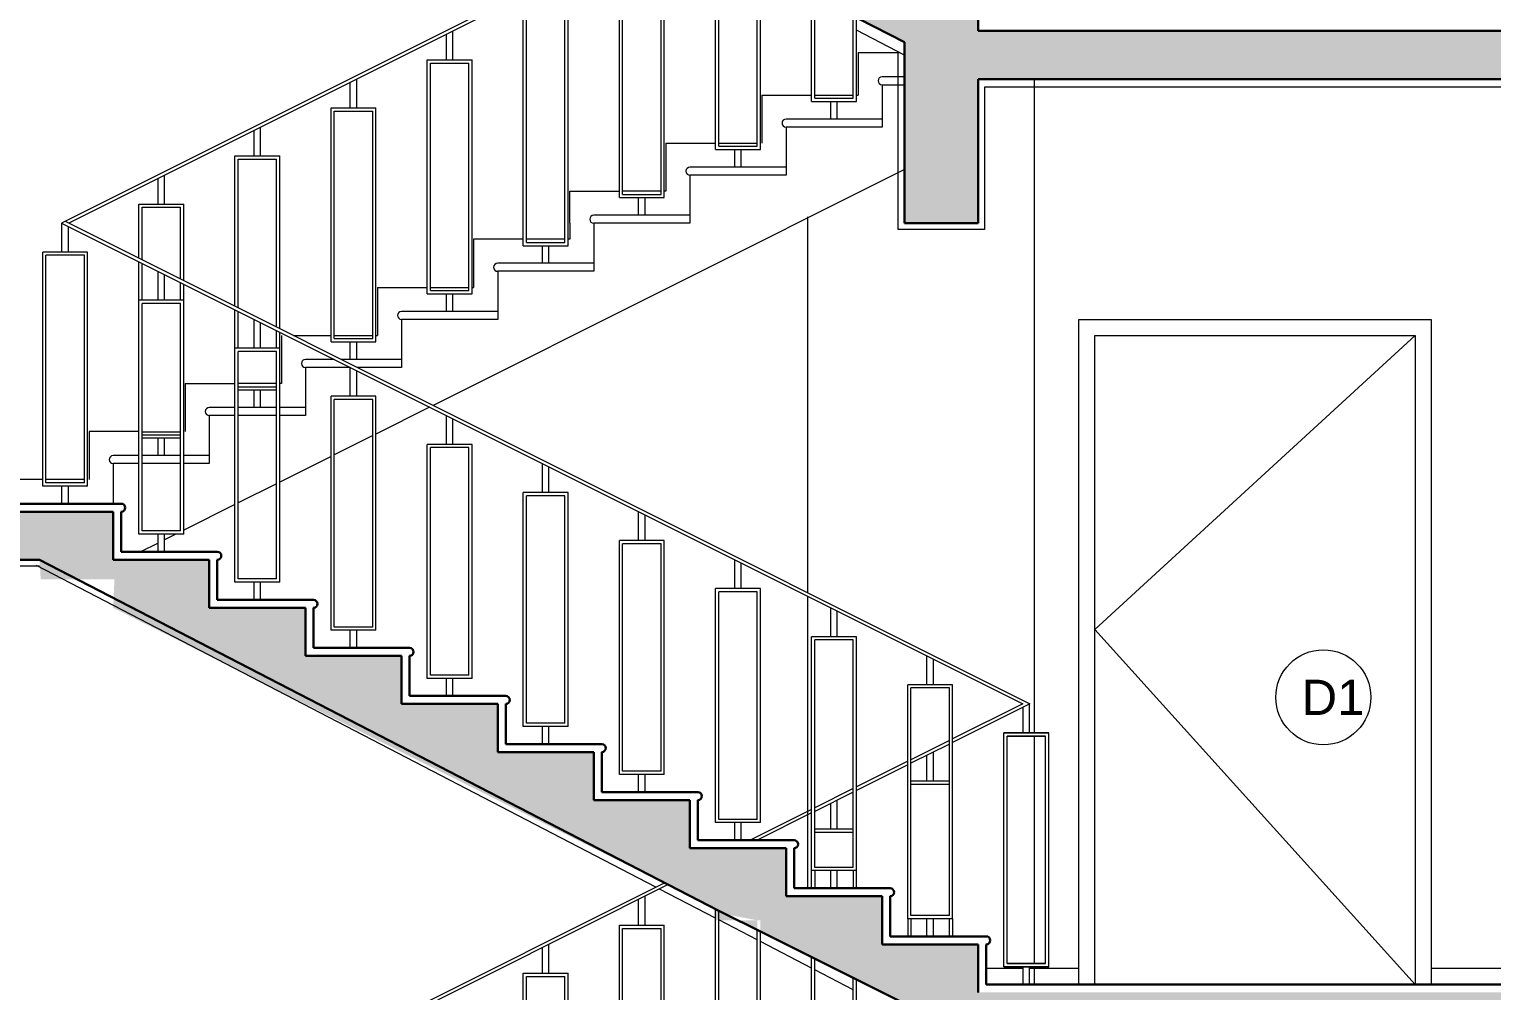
# Model space of a CAD drawing. Header units: millimetres. Extents: x -1932176 to 78768, y -1967 to 1266654.
# Drawn here: x -1855335.34 to -1855326.21, y 1151213.32 to 1151219.32 of the extents above; entities that cross this region are included whole.
import ezdxf

# ---------------------------------------------------------------- set-up
doc = ezdxf.new("R2010")
doc.units = ezdxf.units.MM
doc.layers.add('elevation', color=40, linetype='Continuous', lineweight=9, transparency=0.1)
doc.layers.add('elevation back', color=90, linetype='Continuous', lineweight=5, transparency=0.3)
for name, color, linetype, lineweight in [('PLASTER', 252, 'Continuous', 15), ('section lines', 10, 'Continuous', 30), ('text', 252, 'Continuous', 5)]:
    doc.layers.add(name, color=color, linetype=linetype, lineweight=lineweight)
doc.styles.get("Standard").update_dxf_attribs({"font": 'arial.ttf'})

msp = doc.modelspace()

# ---------------------------------------------------------------- hatches: boundary and pattern name
at = {"transparency": 33554582}
h = msp.add_hatch(dxfattribs=at)
h.set_pattern_fill('AR-CONC', color=256, scale=0.1)
h.set_pattern_definition([(50, (-1855395.7606, 1151185.0231), (0.71726, -0.062752), [0.075, -0.825]), (355, (-1855395.7606, 1151185.0231), (-0.1387513, 0.752192), [0.06, -0.66]), (100.45144, (-1855395.70085, 1151185.0179), (0.578509, 0.68944), [0.06374, -0.701142]), (46.1842, (-1855395.7606, 1151185.2231), (1.067241, -0.165519), [0.1125, -1.2375]), (96.6356, (-1855395.6717, 1151185.2093), (0.934662, 0.974119), [0.09561, -1.051714]), (351.1842, (-1855395.7606, 1151185.2231), (0.934662, 0.974119), [0.09, -0.99]), (21, (-1855395.6606, 1151185.1731), (0.596907, -0.402619), [0.075, -0.825]), (326, (-1855395.6606, 1151185.1731), (0.2433153, 0.72515), [0.06, -0.66]), (71.45144, (-1855395.6109, 1151185.1396), (0.8402224, 0.322531), [0.06374, -0.701142]), (37.5, (-1855395.76062, 1151185.02312), (0.01215986, 0.33289385), [0, -0.652, 0, -0.67, 0, -0.6625]), (7.5, (-1855395.76062, 1151185.02312), (0.2630695, 0.3944117), [0, -0.382, 0, -0.637, 0, -0.2525]), (327.5, (-1855395.98362, 1151185.02312), (0.5338224, -0.0225549), [0, -0.25, 0, -0.78, 0, -1.035]), (317.5, (-1855396.0836, 1151185.0231), (0.5831862, 0.100105), [0, -0.325, 0, -0.518, 0, -0.735])])
h.paths.add_polyline_path([(-1855329.41345, 1151231.30688), (-1855329.87345, 1151231.30688), (-1855329.87345, 1151230.10688), (-1855329.41345, 1151230.10688), (-1855329.41345, 1151231.00688), (-1855326.81345, 1151231.00688), (-1855326.81345, 1151230.10688), (-1855326.35345, 1151230.10688), (-1855326.35345, 1151231.00688)])
h.paths.add_polyline_path([(-1855334.81345, 1151228.30688), (-1855337.65708, 1151228.30688), (-1855337.65708, 1151227.13365), (-1855337.05648, 1151227.13366), (-1855337.05648, 1151228.0069), (-1855335.27345, 1151228.00688), (-1855335.27345, 1151228.01111), (-1855334.81345, 1151228.01111)])
h.paths.add_polyline_path([(-1855334.81345, 1151222.30688), (-1855337.65708, 1151222.30688), (-1855337.65708, 1151221.13365), (-1855337.05648, 1151221.13466), (-1855337.05648, 1151222.00789), (-1855335.27345, 1151222.00688), (-1855335.27345, 1151222.01728), (-1855334.81345, 1151221.77092)])
h.paths.add_polyline_path([(-1855333.61345, 1151221.70688), (-1855334.21345, 1151221.70688), (-1855334.21345, 1151222.00688), (-1855334.81345, 1151222.00688), (-1855334.81345, 1151221.70688), (-1855329.87345, 1151219.23688), (-1855329.87345, 1151218.10688), (-1855329.41345, 1151218.10688), (-1855329.41345, 1151219.00688), (-1855321.5808, 1151219.00688), (-1855321.5808, 1151219.30688), (-1855329.41345, 1151219.30688), (-1855329.41345, 1151219.60688), (-1855330.01345, 1151219.60688), (-1855330.01345, 1151219.90688), (-1855330.61345, 1151219.90688), (-1855330.61345, 1151220.20688), (-1855331.21345, 1151220.20688), (-1855331.21345, 1151220.50688), (-1855331.81345, 1151220.50688), (-1855331.81345, 1151220.80688), (-1855332.41345, 1151220.80688), (-1855332.41345, 1151221.10688), (-1855333.01345, 1151221.10688), (-1855333.01345, 1151221.40688), (-1855333.61345, 1151221.40688)])
h.paths.add_polyline_path([(-1855321.5808, 1151213.30688), (-1855329.41345, 1151213.30688), (-1855329.41345, 1151213.60688), (-1855330.01345, 1151213.60688), (-1855330.01345, 1151213.90688), (-1855330.61345, 1151213.90688), (-1855330.61345, 1151214.20688), (-1855331.21345, 1151214.20688), (-1855331.21345, 1151214.50688), (-1855331.81345, 1151214.50688), (-1855331.81345, 1151214.80688), (-1855332.41345, 1151214.80688), (-1855332.41345, 1151215.10688), (-1855333.01345, 1151215.10688), (-1855333.01345, 1151215.40688), (-1855333.61345, 1151215.40688), (-1855333.61345, 1151215.70688), (-1855334.21345, 1151215.70688), (-1855334.21345, 1151216.00688), (-1855334.81345, 1151216.00688), (-1855334.81345, 1151216.30688), (-1855337.65708, 1151216.30688), (-1855337.65708, 1151215.37094), (-1855337.05647, 1151215.37094), (-1855337.05647, 1151216.00688), (-1855335.27345, 1151216.00688), (-1855335.26599, 1151215.88423), (-1855334.80599, 1151215.88423), (-1855334.81345, 1151215.70688), (-1855331.05345, 1151213.82688), (-1855331.05345, 1151213.75688), (-1855330.77345, 1151213.75688), (-1855330.77345, 1151213.68688), (-1855329.87345, 1151213.23688), (-1855329.87345, 1151212.10688), (-1855329.41345, 1151212.10688), (-1855329.41345, 1151213.00688), (-1855321.5808, 1151213.00688)])
h.paths.add_polyline_path([(-1855330.79345, 1151213.75688), (-1855330.98804, 1151213.79417), (-1855331.03345, 1151213.81688), (-1855330.79345, 1151213.69688)], flags=17)
h.paths.add_polyline_path([(-1855329.41345, 1151207.30688), (-1855329.41345, 1151207.30688), (-1855329.41345, 1151207.60688), (-1855330.01345, 1151207.60688), (-1855330.01345, 1151207.90688), (-1855330.61345, 1151207.90688), (-1855330.61345, 1151208.20688), (-1855331.21345, 1151208.20688), (-1855331.21345, 1151208.50688), (-1855331.81345, 1151208.50688), (-1855331.81345, 1151208.80688), (-1855332.41345, 1151208.80688), (-1855332.41345, 1151209.10688), (-1855333.01345, 1151209.10688), (-1855333.01345, 1151209.40688), (-1855333.61345, 1151209.40688), (-1855333.61345, 1151209.70688), (-1855334.21345, 1151209.70688), (-1855334.21345, 1151210.00688), (-1855334.81345, 1151210.00688), (-1855334.81345, 1151210.30688), (-1855337.65708, 1151210.30688), (-1855337.65708, 1151209.37094), (-1855337.19708, 1151209.37094), (-1855337.19708, 1151210.00688), (-1855335.27345, 1151210.00688), (-1855335.11236, 1151209.92319), (-1855334.88048, 1151209.80272), (-1855334.79373, 1151209.70944), (-1855329.85373, 1151207.23944), (-1855329.87345, 1151206.40688), (-1855329.41345, 1151206.40688), (-1855329.41345, 1151207.00688), (-1855329.41345, 1151207.00688)])
h.paths.add_polyline_path([(-1855326.35345, 1151237.30688), (-1855337.65708, 1151237.30688), (-1855337.65708, 1151237.00688), (-1855337.65708, 1151236.10688), (-1855337.05648, 1151236.10688), (-1855337.05648, 1151237.00688), (-1855333.75526, 1151237.00688), (-1855333.66856, 1151237.00688), (-1855333.60526, 1151237.00688), (-1855333.37526, 1151237.00688), (-1855333.30257, 1151237.00688), (-1855333.22526, 1151237.00688), (-1855330.76268, 1151237.00688), (-1855329.75708, 1151237.00688), (-1855329.75708, 1151236.40688), (-1855329.15708, 1151236.40688), (-1855329.15708, 1151237.00688), (-1855326.81345, 1151237.00688), (-1855326.86043, 1151235.50688), (-1855326.40043, 1151235.50688), (-1855326.35345, 1151237.00688)])
h.paths.add_polyline_path([(-1855321.5808, 1151225.00688), (-1855321.5808, 1151225.30688), (-1855329.41345, 1151225.30688), (-1855329.41345, 1151225.60688), (-1855330.01345, 1151225.60688), (-1855330.01345, 1151225.90688), (-1855330.61345, 1151225.90688), (-1855330.61345, 1151226.20688), (-1855331.21345, 1151226.20688), (-1855331.21345, 1151226.50688), (-1855331.81345, 1151226.50688), (-1855331.81345, 1151226.80688), (-1855332.41345, 1151226.80688), (-1855332.41345, 1151227.10688), (-1855333.01345, 1151227.10688), (-1855333.01345, 1151227.40688), (-1855333.61345, 1151227.40688), (-1855333.61345, 1151227.70688), (-1855334.21345, 1151227.70688), (-1855334.21345, 1151228.00688), (-1855334.81345, 1151227.77092), (-1855329.87345, 1151225.23688), (-1855329.87345, 1151224.10688), (-1855329.41345, 1151224.10688), (-1855329.41345, 1151225.00688)])

# ---------------------------------------------------------------- linework, layer by layer
at = {"layer": 'elevation', "transparency": 33554600}
for p, q in [((-1855331.35659, 1151219.99767), (-1855335.13581, 1151218.10806)), ((-1855331.33451, 1151219.98635), (-1855335.09109, 1151218.10806)), ((-1855331.05345, 1151218.56688), (-1855331.05345, 1151219.84218)), ((-1855331.03345, 1151218.58688), (-1855331.03345, 1151219.83192)), ((-1855331.65345, 1151218.26688), (-1855331.65345, 1151219.72688)), ((-1855331.63345, 1151218.28688), (-1855331.63345, 1151219.70688)), ((-1855331.39345, 1151218.28688), (-1855331.39345, 1151219.70688)), ((-1855331.37345, 1151218.26688), (-1855331.37345, 1151219.72688)), ((-1855330.79345, 1151218.58688), (-1855330.79345, 1151219.70881)), ((-1855330.77345, 1151218.56688), (-1855330.77345, 1151219.69855)), ((-1855330.45345, 1151218.86688), (-1855330.45345, 1151219.5344)), ((-1855330.43345, 1151218.88688), (-1855330.43345, 1151219.52414)), ((-1855332.25345, 1151217.96688), (-1855332.25345, 1151219.42688)), ((-1855331.97345, 1151217.96688), (-1855331.97345, 1151219.42688)), ((-1855332.23345, 1151217.98688), (-1855332.23345, 1151219.40688)), ((-1855331.99345, 1151217.98688), (-1855331.99345, 1151219.40688)), ((-1855330.19345, 1151218.88688), (-1855330.19345, 1151219.40103)), ((-1855330.17345, 1151218.86688), (-1855330.17345, 1151219.39077)), ((-1855332.73345, 1151219.12688), (-1855332.73345, 1151219.28688)), ((-1855332.69345, 1151219.12688), (-1855332.69345, 1151219.30688)), ((-1855332.85345, 1151217.66688), (-1855332.85345, 1151219.12688)), ((-1855332.85345, 1151219.12688), (-1855332.57345, 1151219.12688)), ((-1855332.83345, 1151217.68688), (-1855332.83345, 1151219.10688)), ((-1855332.83345, 1151219.10688), (-1855332.59345, 1151219.10688)), ((-1855332.59345, 1151217.68688), (-1855332.59345, 1151219.10688)), ((-1855332.57345, 1151217.66688), (-1855332.57345, 1151219.12688)), ((-1855333.33345, 1151218.82688), (-1855333.33345, 1151218.98688)), ((-1855333.29345, 1151218.82688), (-1855333.29345, 1151219.00688)), ((-1855330.43345, 1151218.88688), (-1855330.19345, 1151218.88688)), ((-1855333.45345, 1151217.36688), (-1855333.45345, 1151218.82688)), ((-1855333.45345, 1151218.82688), (-1855333.17345, 1151218.82688)), ((-1855333.43345, 1151217.38688), (-1855333.43345, 1151218.80688)), ((-1855333.43345, 1151218.80688), (-1855333.19345, 1151218.80688)), ((-1855333.19345, 1151217.38688), (-1855333.19345, 1151218.80688)), ((-1855333.17345, 1151217.36688), (-1855333.17345, 1151218.82688)), ((-1855330.45345, 1151218.86688), (-1855330.17345, 1151218.86688)), ((-1855330.33345, 1151218.75688), (-1855330.33345, 1151218.86688)), ((-1855330.29345, 1151218.75688), (-1855330.29345, 1151218.86688)), ((-1855333.89345, 1151218.52688), (-1855333.89345, 1151218.70688)), ((-1855333.93345, 1151218.52688), (-1855333.93345, 1151218.68688)), ((-1855334.05345, 1151217.58924), (-1855334.05345, 1151218.52688)), ((-1855334.05345, 1151218.52688), (-1855333.77345, 1151218.52688)), ((-1855334.03345, 1151217.57924), (-1855334.03345, 1151218.50688)), ((-1855334.03345, 1151218.50688), (-1855333.79345, 1151218.50688)), ((-1855333.79345, 1151217.45924), (-1855333.79345, 1151218.50688)), ((-1855333.77345, 1151217.44924), (-1855333.77345, 1151218.52688)), ((-1855331.05345, 1151218.56688), (-1855330.77345, 1151218.56688)), ((-1855331.03345, 1151218.58688), (-1855330.79345, 1151218.58688)), ((-1855330.93345, 1151218.45688), (-1855330.93345, 1151218.56688)), ((-1855330.89345, 1151218.45688), (-1855330.89345, 1151218.56688)), ((-1855334.53345, 1151218.22688), (-1855334.53345, 1151218.38688)), ((-1855334.49345, 1151218.22688), (-1855334.49345, 1151218.40688)), ((-1855331.65345, 1151218.26688), (-1855331.37345, 1151218.26688)), ((-1855331.63345, 1151218.28688), (-1855331.39345, 1151218.28688)), ((-1855331.53345, 1151218.15688), (-1855331.53345, 1151218.26688)), ((-1855331.49345, 1151218.15688), (-1855331.49345, 1151218.26688)), ((-1855334.65345, 1151217.88924), (-1855334.65345, 1151218.22688)), ((-1855334.65345, 1151218.22688), (-1855334.37345, 1151218.22688)), ((-1855334.63345, 1151217.87924), (-1855334.63345, 1151218.20688)), ((-1855334.63345, 1151218.20688), (-1855334.39345, 1151218.20688)), ((-1855334.39345, 1151217.75924), (-1855334.39345, 1151218.20688)), ((-1855334.37345, 1151217.74924), (-1855334.37345, 1151218.22688)), ((-1855332.25345, 1151217.96688), (-1855331.97345, 1151217.96688)), ((-1855332.23345, 1151217.98688), (-1855331.99345, 1151217.98688)), ((-1855332.13345, 1151217.85688), (-1855332.13345, 1151217.96688)), ((-1855332.09345, 1151217.85688), (-1855332.09345, 1151217.96688)), ((-1855334.65345, 1151217.62688), (-1855334.65345, 1151217.86688)), ((-1855334.63345, 1151217.62688), (-1855334.63345, 1151217.85688)), ((-1855334.39345, 1151217.62688), (-1855334.39345, 1151217.73688)), ((-1855334.37345, 1151217.62688), (-1855334.37345, 1151217.72688)), ((-1855332.83345, 1151217.68688), (-1855332.59345, 1151217.68688)), ((-1855332.85345, 1151217.66688), (-1855332.57345, 1151217.66688)), ((-1855332.73345, 1151217.55688), (-1855332.73345, 1151217.66688)), ((-1855332.69345, 1151217.55688), (-1855332.69345, 1151217.66688)), ((-1855334.05345, 1151217.31688), (-1855334.05345, 1151217.56688)), ((-1855334.03345, 1151217.32688), (-1855334.03345, 1151217.55688)), ((-1855333.79345, 1151217.32688), (-1855333.79345, 1151217.43688)), ((-1855333.77345, 1151217.32688), (-1855333.77345, 1151217.42688)), ((-1855333.45345, 1151217.36688), (-1855333.17345, 1151217.36688)), ((-1855333.43345, 1151217.38688), (-1855333.19345, 1151217.38688)), ((-1855333.33345, 1151217.25688), (-1855333.33345, 1151217.36688)), ((-1855333.29345, 1151217.25688), (-1855333.29345, 1151217.36688)), ((-1855333.29345, 1151217.20688), (-1855333.29345, 1151217.20924)), ((-1855334.03345, 1151217.08688), (-1855333.79345, 1151217.08688)), ((-1855334.03345, 1151217.06688), (-1855333.79345, 1151217.06688)), ((-1855333.93345, 1151216.95688), (-1855333.93345, 1151217.06688)), ((-1855333.89345, 1151216.95688), (-1855333.89345, 1151217.06688)), ((-1855334.63345, 1151216.78688), (-1855334.39345, 1151216.78688)), ((-1855334.63345, 1151216.76688), (-1855334.39345, 1151216.76688)), ((-1855334.53345, 1151216.65688), (-1855334.53345, 1151216.76688)), ((-1855334.49345, 1151216.65688), (-1855334.49345, 1151216.76688)), ((-1855329.09109, 1151215.10806), (-1855329.57345, 1151214.86688)), ((-1855329.13581, 1151215.10806), (-1855329.57345, 1151214.88924)), ((-1855329.13345, 1151214.92688), (-1855329.13345, 1151215.08688)), ((-1855329.13345, 1151214.92688), (-1855329.13345, 1151215.08688)), ((-1855329.09345, 1151214.92688), (-1855329.09345, 1151215.10688)), ((-1855329.09345, 1151214.92688), (-1855329.09345, 1151215.08688)), ((-1855329.59345, 1151214.87924), (-1855329.83345, 1151214.75924)), ((-1855329.59345, 1151214.85688), (-1855329.83345, 1151214.73688)), ((-1855329.25345, 1151213.46688), (-1855329.25345, 1151214.92688)), ((-1855328.97345, 1151214.92688), (-1855329.25345, 1151214.92688)), ((-1855329.25345, 1151213.46688), (-1855329.25345, 1151214.92688)), ((-1855329.25345, 1151214.92688), (-1855328.97345, 1151214.92688)), ((-1855329.23345, 1151213.48688), (-1855329.23345, 1151214.90688)), ((-1855328.99345, 1151214.90688), (-1855329.23345, 1151214.90688)), ((-1855329.23345, 1151213.48688), (-1855329.23345, 1151214.90688)), ((-1855329.23345, 1151214.90688), (-1855328.99345, 1151214.90688)), ((-1855328.99345, 1151213.48688), (-1855328.99345, 1151214.90688)), ((-1855328.99345, 1151213.48688), (-1855328.99345, 1151214.90688)), ((-1855328.97345, 1151213.46688), (-1855328.97345, 1151214.92688)), ((-1855328.97345, 1151213.46688), (-1855328.97345, 1151214.92688)), ((-1855329.73345, 1151214.62688), (-1855329.73345, 1151214.78688)), ((-1855329.69345, 1151214.62688), (-1855329.69345, 1151214.80688)), ((-1855329.85345, 1151214.74924), (-1855330.17345, 1151214.58924)), ((-1855329.85345, 1151214.72688), (-1855330.17345, 1151214.56688)), ((-1855329.83345, 1151214.62688), (-1855329.59345, 1151214.62688)), ((-1855329.83345, 1151214.60688), (-1855329.59345, 1151214.60688)), ((-1855330.19345, 1151214.57924), (-1855330.43345, 1151214.45924)), ((-1855330.19345, 1151214.55688), (-1855330.43345, 1151214.43688)), ((-1855330.29345, 1151214.32688), (-1855330.29345, 1151214.50688)), ((-1855330.45345, 1151214.44924), (-1855330.83817, 1151214.25688)), ((-1855330.45345, 1151214.42688), (-1855330.79345, 1151214.25688)), ((-1855330.33345, 1151214.32688), (-1855330.33345, 1151214.48688)), ((-1855330.45345, 1151213.95688), (-1855330.45345, 1151214.32688)), ((-1855330.43345, 1151214.32688), (-1855330.19345, 1151214.32688)), ((-1855330.43345, 1151214.30688), (-1855330.19345, 1151214.30688)), ((-1855330.17345, 1151213.95688), (-1855330.17345, 1151214.32688)), ((-1855330.43345, 1151214.06688), (-1855330.43345, 1151213.95688)), ((-1855330.19345, 1151214.06688), (-1855330.19345, 1151213.95688)), ((-1855331.37025, 1151213.99084), (-1855335.13581, 1151212.10806)), ((-1855331.34826, 1151213.97948), (-1855335.09109, 1151212.10806)), ((-1855331.53345, 1151213.72688), (-1855331.53345, 1151213.88688)), ((-1855331.49345, 1151213.72688), (-1855331.49345, 1151213.90688)), ((-1855331.05345, 1151212.56688), (-1855331.05345, 1151213.82688)), ((-1855331.03345, 1151212.58688), (-1855331.03345, 1151213.81688)), ((-1855329.85345, 1151213.76688), (-1855329.85345, 1151213.65688)), ((-1855329.83345, 1151213.76688), (-1855329.83345, 1151213.65688)), ((-1855329.59345, 1151213.65688), (-1855329.59345, 1151213.76688)), ((-1855329.57345, 1151213.76688), (-1855329.57345, 1151213.65688)), ((-1855331.65345, 1151212.26688), (-1855331.65345, 1151213.72688)), ((-1855331.65345, 1151213.72688), (-1855331.37345, 1151213.72688)), ((-1855331.63345, 1151212.28688), (-1855331.63345, 1151213.70688)), ((-1855331.63345, 1151213.70688), (-1855331.39345, 1151213.70688)), ((-1855331.39345, 1151212.28688), (-1855331.39345, 1151213.70688)), ((-1855331.37345, 1151212.26688), (-1855331.37345, 1151213.72688)), ((-1855330.79345, 1151212.58688), (-1855330.79345, 1151213.69688)), ((-1855330.77345, 1151212.56688), (-1855330.77345, 1151213.68688)), ((-1855332.13345, 1151213.42688), (-1855332.13345, 1151213.58688)), ((-1855332.09345, 1151213.42688), (-1855332.09345, 1151213.60688)), ((-1855330.45345, 1151212.86688), (-1855330.45345, 1151213.52688)), ((-1855330.43345, 1151212.88688), (-1855330.43345, 1151213.51688)), ((-1855328.99345, 1151213.48688), (-1855329.23345, 1151213.48688)), ((-1855329.23345, 1151213.48688), (-1855328.99345, 1151213.48688)), ((-1855332.25345, 1151211.96688), (-1855332.25345, 1151213.42688)), ((-1855332.25345, 1151213.42688), (-1855331.97345, 1151213.42688)), ((-1855332.23345, 1151211.98688), (-1855332.23345, 1151213.40688)), ((-1855332.23345, 1151213.40688), (-1855331.99345, 1151213.40688)), ((-1855331.99345, 1151211.98688), (-1855331.99345, 1151213.40688)), ((-1855331.97345, 1151211.96688), (-1855331.97345, 1151213.42688)), ((-1855330.19345, 1151212.88688), (-1855330.19345, 1151213.39688)), ((-1855328.97345, 1151213.46688), (-1855329.25345, 1151213.46688)), ((-1855329.25345, 1151213.46688), (-1855328.97345, 1151213.46688)), ((-1855329.13345, 1151213.35688), (-1855329.13345, 1151213.46688)), ((-1855329.13345, 1151213.35688), (-1855329.13345, 1151213.46688)), ((-1855329.09345, 1151213.35688), (-1855329.09345, 1151213.46688)), ((-1855329.09345, 1151213.35688), (-1855329.09345, 1151213.46688)), ((-1855330.17345, 1151212.86688), (-1855330.17345, 1151213.38688))]:
    msp.add_line(p, q, dxfattribs=at)
at = {"layer": 'elevation'}
for p, q in [((-1855329.87345, 1151219.02147), (-1855330.01345, 1151219.02147)), ((-1855330.01345, 1151218.97147), (-1855330.01345, 1151218.70688)), ((-1855330.01345, 1151218.97147), (-1855329.87345, 1151218.97147)), ((-1855330.01345, 1151218.75688), (-1855330.61345, 1151218.75688)), ((-1855330.01345, 1151218.70688), (-1855330.61345, 1151218.70688)), ((-1855330.61345, 1151218.70688), (-1855330.61345, 1151218.40688)), ((-1855329.87345, 1151218.44147), (-1855332.81568, 1151216.97036)), ((-1855330.61345, 1151218.45688), (-1855331.21345, 1151218.45688)), ((-1855330.61345, 1151218.40688), (-1855331.21345, 1151218.40688)), ((-1855331.21345, 1151218.40688), (-1855331.21345, 1151218.10688)), ((-1855331.21345, 1151218.15688), (-1855331.81345, 1151218.15688)), ((-1855335.13581, 1151218.10806), (-1855329.13581, 1151215.10806)), ((-1855335.13345, 1151217.92688), (-1855335.13345, 1151218.10688)), ((-1855335.11345, 1151218.11924), (-1855329.09109, 1151215.10806)), ((-1855335.09345, 1151217.92688), (-1855335.09345, 1151218.08688)), ((-1855331.21345, 1151218.10688), (-1855331.81345, 1151218.10688)), ((-1855331.81345, 1151218.10688), (-1855331.81345, 1151217.80688)), ((-1855335.25345, 1151216.46688), (-1855335.25345, 1151217.92688)), ((-1855334.97345, 1151217.92688), (-1855335.25345, 1151217.92688)), ((-1855335.23345, 1151216.48688), (-1855335.23345, 1151217.90688)), ((-1855334.99345, 1151217.90688), (-1855335.23345, 1151217.90688)), ((-1855334.99345, 1151216.48688), (-1855334.99345, 1151217.90688)), ((-1855334.97345, 1151216.46688), (-1855334.97345, 1151217.92688)), ((-1855334.53345, 1151217.62688), (-1855334.53345, 1151217.80688)), ((-1855334.49345, 1151217.62688), (-1855334.49345, 1151217.78688)), ((-1855331.81345, 1151217.85688), (-1855332.41345, 1151217.85688)), ((-1855331.81345, 1151217.80688), (-1855332.41345, 1151217.80688)), ((-1855332.41345, 1151217.80688), (-1855332.41345, 1151217.50688)), ((-1855334.65345, 1151216.16688), (-1855334.65345, 1151217.62688)), ((-1855334.37345, 1151217.62688), (-1855334.65345, 1151217.62688)), ((-1855334.63345, 1151216.18688), (-1855334.63345, 1151217.60688)), ((-1855334.39345, 1151217.60688), (-1855334.63345, 1151217.60688)), ((-1855334.39345, 1151216.18688), (-1855334.39345, 1151217.60688)), ((-1855334.37345, 1151216.16688), (-1855334.37345, 1151217.62688)), ((-1855333.93345, 1151217.32688), (-1855333.93345, 1151217.50688)), ((-1855332.41345, 1151217.55688), (-1855333.01345, 1151217.55688)), ((-1855332.41345, 1151217.50688), (-1855333.01345, 1151217.50688)), ((-1855333.01345, 1151217.50688), (-1855333.01345, 1151217.20688)), ((-1855328.78654, 1151213.35688), (-1855328.78654, 1151217.50688)), ((-1855328.78654, 1151217.50688), (-1855326.58654, 1151217.50688)), ((-1855326.58654, 1151217.50688), (-1855326.58654, 1151213.35688)), ((-1855333.89345, 1151217.32688), (-1855333.89345, 1151217.48688)), ((-1855334.05345, 1151215.86688), (-1855334.05345, 1151217.32688)), ((-1855333.77345, 1151217.32688), (-1855334.05345, 1151217.32688)), ((-1855333.77345, 1151215.86688), (-1855333.77345, 1151217.32688)), ((-1855328.68654, 1151213.35688), (-1855328.68654, 1151217.40688)), ((-1855328.68654, 1151217.40688), (-1855326.68654, 1151217.40688)), ((-1855326.68654, 1151217.40688), (-1855326.68654, 1151213.35688)), ((-1855334.03345, 1151215.88688), (-1855334.03345, 1151217.30688)), ((-1855333.79345, 1151217.30688), (-1855334.03345, 1151217.30688)), ((-1855333.79345, 1151215.88688), (-1855333.79345, 1151217.30688)), ((-1855333.43345, 1151217.25688), (-1855333.61345, 1151217.25688)), ((-1855333.01345, 1151217.25688), (-1855333.38873, 1151217.25688)), ((-1855333.33345, 1151217.20688), (-1855333.61345, 1151217.20688)), ((-1855333.61345, 1151217.20688), (-1855333.61345, 1151216.90688)), ((-1855333.33345, 1151217.02688), (-1855333.33345, 1151217.20688)), ((-1855333.29345, 1151217.02688), (-1855333.29345, 1151217.18688)), ((-1855333.01345, 1151217.20688), (-1855333.28873, 1151217.20688)), ((-1855334.05345, 1151216.95688), (-1855334.21345, 1151216.95688)), ((-1855333.79345, 1151216.95688), (-1855334.03345, 1151216.95688)), ((-1855333.61345, 1151216.95688), (-1855333.77345, 1151216.95688)), ((-1855333.45345, 1151215.56688), (-1855333.45345, 1151217.02688)), ((-1855333.17345, 1151217.02688), (-1855333.45345, 1151217.02688)), ((-1855333.43345, 1151215.58688), (-1855333.43345, 1151217.00688)), ((-1855333.19345, 1151217.00688), (-1855333.43345, 1151217.00688)), ((-1855333.19345, 1151215.58688), (-1855333.19345, 1151217.00688)), ((-1855333.17345, 1151215.56688), (-1855333.17345, 1151217.02688)), ((-1855332.83804, 1151216.95918), (-1855333.17345, 1151216.79147)), ((-1855334.05345, 1151216.90688), (-1855334.21345, 1151216.90688)), ((-1855334.21345, 1151216.90688), (-1855334.21345, 1151216.60688)), ((-1855333.79345, 1151216.90688), (-1855334.03345, 1151216.90688)), ((-1855333.61345, 1151216.90688), (-1855333.77345, 1151216.90688)), ((-1855332.73345, 1151216.72688), (-1855332.73345, 1151216.90688)), ((-1855332.69345, 1151216.72688), (-1855332.69345, 1151216.88688)), ((-1855333.19345, 1151216.78147), (-1855333.43345, 1151216.66147)), ((-1855332.85345, 1151215.26688), (-1855332.85345, 1151216.72688)), ((-1855332.57345, 1151216.72688), (-1855332.85345, 1151216.72688)), ((-1855332.83345, 1151215.28688), (-1855332.83345, 1151216.70688)), ((-1855332.59345, 1151216.70688), (-1855332.83345, 1151216.70688)), ((-1855332.59345, 1151215.28688), (-1855332.59345, 1151216.70688)), ((-1855332.57345, 1151215.26688), (-1855332.57345, 1151216.72688)), ((-1855334.65345, 1151216.65688), (-1855334.81345, 1151216.65688)), ((-1855334.65345, 1151216.60688), (-1855334.81345, 1151216.60688)), ((-1855334.81345, 1151216.60688), (-1855334.81345, 1151216.35688)), ((-1855334.49345, 1151216.65688), (-1855334.63345, 1151216.65688)), ((-1855334.39345, 1151216.60688), (-1855334.63345, 1151216.60688)), ((-1855334.39345, 1151216.65688), (-1855334.49345, 1151216.65688)), ((-1855334.21345, 1151216.65688), (-1855334.37345, 1151216.65688)), ((-1855334.21345, 1151216.60688), (-1855334.37345, 1151216.60688)), ((-1855333.45345, 1151216.65147), (-1855333.77345, 1151216.49147)), ((-1855332.13345, 1151216.42688), (-1855332.13345, 1151216.60688)), ((-1855332.09345, 1151216.42688), (-1855332.09345, 1151216.58688)), ((-1855334.97345, 1151216.46688), (-1855335.25345, 1151216.46688)), ((-1855334.99345, 1151216.48688), (-1855335.23345, 1151216.48688)), ((-1855335.13345, 1151216.35688), (-1855335.13345, 1151216.46688)), ((-1855335.09345, 1151216.35688), (-1855335.09345, 1151216.46688)), ((-1855333.79345, 1151216.48147), (-1855334.03345, 1151216.36147)), ((-1855332.25345, 1151214.96688), (-1855332.25345, 1151216.42688)), ((-1855331.97345, 1151216.42688), (-1855332.25345, 1151216.42688)), ((-1855332.23345, 1151214.98688), (-1855332.23345, 1151216.40688)), ((-1855331.99345, 1151216.40688), (-1855332.23345, 1151216.40688)), ((-1855331.99345, 1151214.98688), (-1855331.99345, 1151216.40688)), ((-1855331.97345, 1151214.96688), (-1855331.97345, 1151216.42688)), ((-1855334.05345, 1151216.35147), (-1855334.37345, 1151216.19147)), ((-1855331.53345, 1151216.12688), (-1855331.53345, 1151216.30688)), ((-1855331.49345, 1151216.12688), (-1855331.49345, 1151216.28688)), ((-1855334.37345, 1151216.16688), (-1855334.65345, 1151216.16688)), ((-1855334.39345, 1151216.18688), (-1855334.63345, 1151216.18688)), ((-1855334.53345, 1151216.05688), (-1855334.53345, 1151216.16688)), ((-1855334.42263, 1151216.16688), (-1855334.49345, 1151216.13147)), ((-1855334.49345, 1151216.05688), (-1855334.49345, 1151216.16688)), ((-1855334.53345, 1151216.11147), (-1855334.64263, 1151216.05688)), ((-1855331.65345, 1151214.66688), (-1855331.65345, 1151216.12688)), ((-1855331.37345, 1151216.12688), (-1855331.65345, 1151216.12688)), ((-1855331.63345, 1151214.68688), (-1855331.63345, 1151216.10688)), ((-1855331.39345, 1151216.10688), (-1855331.63345, 1151216.10688)), ((-1855331.39345, 1151214.68688), (-1855331.39345, 1151216.10688)), ((-1855331.37345, 1151214.66688), (-1855331.37345, 1151216.12688)), ((-1855330.93345, 1151215.82688), (-1855330.93345, 1151216.00688)), ((-1855330.89345, 1151215.82688), (-1855330.89345, 1151215.98688)), ((-1855333.77345, 1151215.86688), (-1855334.05345, 1151215.86688)), ((-1855333.79345, 1151215.88688), (-1855334.03345, 1151215.88688)), ((-1855333.93345, 1151215.75688), (-1855333.93345, 1151215.86688)), ((-1855333.89345, 1151215.75688), (-1855333.89345, 1151215.86688)), ((-1855331.05345, 1151214.36688), (-1855331.05345, 1151215.82688)), ((-1855330.77345, 1151215.82688), (-1855331.05345, 1151215.82688)), ((-1855331.03345, 1151214.38688), (-1855331.03345, 1151215.80688)), ((-1855330.79345, 1151215.80688), (-1855331.03345, 1151215.80688)), ((-1855330.79345, 1151214.38688), (-1855330.79345, 1151215.80688)), ((-1855330.77345, 1151214.36688), (-1855330.77345, 1151215.82688)), ((-1855330.33345, 1151215.52688), (-1855330.33345, 1151215.70688)), ((-1855330.29345, 1151215.52688), (-1855330.29345, 1151215.68688)), ((-1855333.19345, 1151215.58688), (-1855333.43345, 1151215.58688)), ((-1855333.17345, 1151215.56688), (-1855333.45345, 1151215.56688)), ((-1855333.33345, 1151215.45688), (-1855333.33345, 1151215.56688)), ((-1855333.29345, 1151215.45688), (-1855333.29345, 1151215.56688)), ((-1855330.45345, 1151214.06688), (-1855330.45345, 1151215.52688)), ((-1855330.17345, 1151215.52688), (-1855330.45345, 1151215.52688)), ((-1855330.43345, 1151214.32688), (-1855330.43345, 1151215.50688)), ((-1855330.19345, 1151215.50688), (-1855330.43345, 1151215.50688)), ((-1855330.19345, 1151214.55688), (-1855330.19345, 1151215.50688)), ((-1855330.17345, 1151214.56688), (-1855330.17345, 1151215.52688)), ((-1855329.73345, 1151215.22688), (-1855329.73345, 1151215.40688)), ((-1855329.69345, 1151215.22688), (-1855329.69345, 1151215.38688)), ((-1855332.57345, 1151215.26688), (-1855332.85345, 1151215.26688)), ((-1855332.59345, 1151215.28688), (-1855332.83345, 1151215.28688)), ((-1855332.73345, 1151215.15688), (-1855332.73345, 1151215.26688)), ((-1855332.69345, 1151215.15688), (-1855332.69345, 1151215.26688)), ((-1855329.85345, 1151214.72688), (-1855329.85345, 1151215.22688)), ((-1855329.57345, 1151215.22688), (-1855329.85345, 1151215.22688)), ((-1855329.57345, 1151214.86688), (-1855329.57345, 1151215.22688)), ((-1855329.83345, 1151214.62688), (-1855329.83345, 1151215.20688)), ((-1855329.59345, 1151215.20688), (-1855329.83345, 1151215.20688)), ((-1855329.59345, 1151214.62688), (-1855329.59345, 1151215.20688)), ((-1855331.97345, 1151214.96688), (-1855332.25345, 1151214.96688)), ((-1855331.99345, 1151214.98688), (-1855332.23345, 1151214.98688)), ((-1855332.13345, 1151214.85688), (-1855332.13345, 1151214.96688)), ((-1855332.09345, 1151214.85688), (-1855332.09345, 1151214.96688)), ((-1855329.57345, 1151213.76688), (-1855329.57345, 1151214.86688)), ((-1855331.39345, 1151214.68688), (-1855331.63345, 1151214.68688)), ((-1855329.85345, 1151213.76688), (-1855329.85345, 1151214.72688)), ((-1855331.37345, 1151214.66688), (-1855331.65345, 1151214.66688)), ((-1855331.53345, 1151214.55688), (-1855331.53345, 1151214.66688)), ((-1855331.49345, 1151214.55688), (-1855331.49345, 1151214.66688)), ((-1855329.83345, 1151213.78688), (-1855329.83345, 1151214.62688)), ((-1855329.59345, 1151213.78688), (-1855329.59345, 1151214.62688)), ((-1855330.19345, 1151214.32688), (-1855330.19345, 1151214.55688)), ((-1855330.17345, 1151214.06688), (-1855330.17345, 1151214.56688)), ((-1855330.77345, 1151214.36688), (-1855331.05345, 1151214.36688)), ((-1855330.79345, 1151214.38688), (-1855331.03345, 1151214.38688)), ((-1855330.93345, 1151214.25688), (-1855330.93345, 1151214.36688)), ((-1855330.89345, 1151214.25688), (-1855330.89345, 1151214.36688)), ((-1855330.43345, 1151214.08688), (-1855330.43345, 1151214.32688)), ((-1855330.19345, 1151214.08688), (-1855330.19345, 1151214.32688)), ((-1855330.17345, 1151214.06688), (-1855330.45345, 1151214.06688)), ((-1855330.19345, 1151214.08688), (-1855330.43345, 1151214.08688)), ((-1855330.33345, 1151213.95688), (-1855330.33345, 1151214.06688)), ((-1855330.29345, 1151213.95688), (-1855330.29345, 1151214.06688)), ((-1855329.57345, 1151213.76688), (-1855329.85345, 1151213.76688)), ((-1855329.59345, 1151213.78688), (-1855329.83345, 1151213.78688)), ((-1855329.73345, 1151213.65688), (-1855329.73345, 1151213.76688)), ((-1855329.69345, 1151213.65688), (-1855329.69345, 1151213.76688))]:
    msp.add_line(p, q, dxfattribs=at)
for centre in [(-1855330.01345, 1151218.99647), (-1855330.61345, 1151218.73188), (-1855331.21345, 1151218.43188), (-1855331.81345, 1151218.13188), (-1855332.41345, 1151217.83188), (-1855333.01345, 1151217.53188), (-1855333.61345, 1151217.23188), (-1855334.21345, 1151216.93188), (-1855334.81345, 1151216.63188)]:
    msp.add_arc(centre, 0.025, 90, 270, dxfattribs=at)
at = {"layer": 'elevation back'}
for p, q in [((-1855329.06345, 1151219.00688), (-1855329.06345, 1151214.92688)), ((-1855330.47959, 1151218.14647), (-1855330.47959, 1151215.80231)), ((-1855330.47959, 1151215.77995), (-1855330.47959, 1151215.44424)), ((-1855330.47959, 1151215.44424), (-1855330.47959, 1151213.95688)), ((-1855329.06345, 1151214.90688), (-1855329.06345, 1151213.48688)), ((-1855329.06345, 1151213.46688), (-1855329.06345, 1151213.35688))]:
    msp.add_line(p, q, dxfattribs=at)
at = {"layer": 'elevation back', "transparency": 33554585}
for p, q in [((-1855326.68654, 1151217.40688), (-1855328.68654, 1151215.57105)), ((-1855328.68654, 1151215.57105), (-1855326.68654, 1151213.35688))]:
    msp.add_line(p, q, dxfattribs=at)
at = {"layer": 'PLASTER'}
for p, q in [((-1855329.87345, 1151219.15639), (-1855330.17345, 1151219.31225)), ((-1855330.16345, 1151219.17147), (-1855330.16345, 1151218.90688)), ((-1855330.16345, 1151219.17147), (-1855329.90247, 1151219.17147)), ((-1855329.91345, 1151218.06688), (-1855329.91345, 1151219.17717)), ((-1855330.76345, 1151218.90688), (-1855330.76345, 1151218.60688)), ((-1855330.76345, 1151218.90688), (-1855330.45345, 1151218.90688)), ((-1855330.43345, 1151218.90688), (-1855330.19345, 1151218.90688)), ((-1855330.17345, 1151218.90688), (-1855330.16345, 1151218.90688)), ((-1855321.5808, 1151218.95688), (-1855329.37345, 1151218.95688)), ((-1855329.37345, 1151218.95688), (-1855329.37345, 1151218.06688)), ((-1855331.36345, 1151218.60688), (-1855331.36345, 1151218.30688)), ((-1855331.36345, 1151218.60688), (-1855331.05345, 1151218.60688)), ((-1855331.03345, 1151218.60688), (-1855330.79345, 1151218.60688)), ((-1855331.96345, 1151218.10688), (-1855331.96345, 1151218.30688)), ((-1855331.96345, 1151218.30688), (-1855331.65345, 1151218.30688)), ((-1855331.39345, 1151218.30688), (-1855331.63345, 1151218.30688)), ((-1855331.36345, 1151218.30688), (-1855331.37345, 1151218.30688)), ((-1855331.96345, 1151218.10688), (-1855331.96345, 1151218.00688)), ((-1855329.37345, 1151218.06688), (-1855329.91345, 1151218.06688)), ((-1855332.56345, 1151218.00688), (-1855332.56345, 1151217.70688)), ((-1855332.25345, 1151218.00688), (-1855332.56345, 1151218.00688)), ((-1855331.99345, 1151218.00688), (-1855332.23345, 1151218.00688)), ((-1855331.96345, 1151218.00688), (-1855331.97345, 1151218.00688)), ((-1855333.16345, 1151217.70688), (-1855333.16345, 1151217.40688)), ((-1855333.16345, 1151217.70688), (-1855332.85345, 1151217.70688)), ((-1855332.83345, 1151217.70688), (-1855332.59345, 1151217.70688)), ((-1855332.57345, 1151217.70688), (-1855332.56345, 1151217.70688)), ((-1855333.76345, 1151217.40688), (-1855333.76345, 1151217.10688)), ((-1855333.68873, 1151217.40688), (-1855333.45345, 1151217.40688)), ((-1855333.43345, 1151217.40688), (-1855333.19345, 1151217.40688)), ((-1855333.17345, 1151217.40688), (-1855333.16345, 1151217.40688)), ((-1855334.36345, 1151217.10688), (-1855334.36345, 1151216.80688)), ((-1855334.36345, 1151217.10688), (-1855334.05345, 1151217.10688)), ((-1855333.79345, 1151217.10688), (-1855334.03345, 1151217.10688)), ((-1855333.76345, 1151217.10688), (-1855333.77345, 1151217.10688)), ((-1855334.96345, 1151216.80688), (-1855334.96345, 1151216.50688)), ((-1855334.65345, 1151216.80688), (-1855334.96345, 1151216.80688)), ((-1855334.63345, 1151216.80476), (-1855334.39345, 1151216.80476)), ((-1855335.25345, 1151216.50688), (-1855337.19708, 1151216.50688)), ((-1855334.99345, 1151216.50688), (-1855335.23345, 1151216.50688)), ((-1855335.27345, 1151215.96688), (-1855337.0165, 1151215.96688)), ((-1855331.42599, 1151213.96297), (-1855335.29189, 1151215.97138)), ((-1855331.05345, 1151213.76943), (-1855331.40406, 1151213.95158)), ((-1855330.79345, 1151213.63435), (-1855331.03345, 1151213.75904)), ((-1855330.45345, 1151213.45772), (-1855330.77345, 1151213.62396)), ((-1855330.19345, 1151213.32264), (-1855330.43345, 1151213.44733)), ((-1855329.13345, 1151213.45688), (-1855329.36345, 1151213.45688)), ((-1855328.78654, 1151213.45688), (-1855329.09345, 1151213.45688)), ((-1855321.5808, 1151213.45688), (-1855326.58654, 1151213.45688))]:
    msp.add_line(p, q, dxfattribs=at)
at = {"layer": 'section lines'}
for p, q in [((-1855329.87345, 1151219.23688), (-1855335.27345, 1151222.00688)), ((-1855329.41345, 1151219.60688), (-1855329.41345, 1151219.30688)), ((-1855329.87345, 1151218.10688), (-1855329.87345, 1151219.23688)), ((-1855321.5808, 1151219.30688), (-1855329.41345, 1151219.30688)), ((-1855321.5808, 1151219.00688), (-1855329.41345, 1151219.00688)), ((-1855329.41345, 1151219.00688), (-1855329.41345, 1151218.10688)), ((-1855329.41345, 1151218.10688), (-1855329.87345, 1151218.10688)), ((-1855334.76345, 1151216.35688), (-1855337.19708, 1151216.35688)), ((-1855334.81345, 1151216.30688), (-1855337.65708, 1151216.30688)), ((-1855334.81345, 1151216.30688), (-1855334.81345, 1151216.00688)), ((-1855334.76345, 1151216.30688), (-1855334.76345, 1151216.05688)), ((-1855334.16348, 1151216.05688), (-1855334.76345, 1151216.05688)), ((-1855335.27345, 1151216.00688), (-1855337.0565, 1151216.00688)), ((-1855331.03345, 1151213.81688), (-1855335.27345, 1151216.00688)), ((-1855334.21345, 1151216.00688), (-1855334.81345, 1151216.00688)), ((-1855334.21345, 1151216.00688), (-1855334.21345, 1151215.70688)), ((-1855334.16345, 1151216.00688), (-1855334.16345, 1151215.75688)), ((-1855333.61345, 1151215.70688), (-1855334.21345, 1151215.70688)), ((-1855333.56348, 1151215.75688), (-1855334.16345, 1151215.75688)), ((-1855333.61345, 1151215.70688), (-1855333.61345, 1151215.40688)), ((-1855333.56345, 1151215.70688), (-1855333.56345, 1151215.45688)), ((-1855333.01345, 1151215.40688), (-1855333.61345, 1151215.40688)), ((-1855332.96348, 1151215.45688), (-1855333.56345, 1151215.45688)), ((-1855333.01345, 1151215.40688), (-1855333.01345, 1151215.10688)), ((-1855332.96345, 1151215.40688), (-1855332.96345, 1151215.15688)), ((-1855332.36348, 1151215.15688), (-1855332.96345, 1151215.15688)), ((-1855332.41345, 1151215.10688), (-1855333.01345, 1151215.10688)), ((-1855332.41345, 1151215.10688), (-1855332.41345, 1151214.80688)), ((-1855332.36345, 1151215.10688), (-1855332.36345, 1151214.85688)), ((-1855331.76348, 1151214.85688), (-1855332.36345, 1151214.85688)), ((-1855331.81345, 1151214.80688), (-1855332.41345, 1151214.80688)), ((-1855331.81345, 1151214.80688), (-1855331.81345, 1151214.50688)), ((-1855331.76345, 1151214.80688), (-1855331.76345, 1151214.55688)), ((-1855331.21345, 1151214.50688), (-1855331.81345, 1151214.50688)), ((-1855331.16348, 1151214.55688), (-1855331.76345, 1151214.55688)), ((-1855331.21345, 1151214.50688), (-1855331.21345, 1151214.20688)), ((-1855331.16345, 1151214.50688), (-1855331.16345, 1151214.25688)), ((-1855330.56348, 1151214.25688), (-1855331.16345, 1151214.25688)), ((-1855330.61345, 1151214.20688), (-1855331.21345, 1151214.20688)), ((-1855330.61345, 1151214.20688), (-1855330.61345, 1151213.90688)), ((-1855330.56345, 1151214.20688), (-1855330.56345, 1151213.95688)), ((-1855329.96348, 1151213.95688), (-1855330.56345, 1151213.95688)), ((-1855330.01345, 1151213.90688), (-1855330.61345, 1151213.90688)), ((-1855330.01345, 1151213.90688), (-1855330.61345, 1151213.90688)), ((-1855330.01345, 1151213.90688), (-1855330.01345, 1151213.60688)), ((-1855329.96345, 1151213.90688), (-1855329.96345, 1151213.65688)), ((-1855330.7522, 1151213.67625), (-1855331.03345, 1151213.81688)), ((-1855329.87345, 1151213.23688), (-1855330.77345, 1151213.68688)), ((-1855329.41345, 1151213.60688), (-1855330.01345, 1151213.60688)), ((-1855329.36348, 1151213.65688), (-1855329.96345, 1151213.65688)), ((-1855329.41345, 1151213.60688), (-1855329.41345, 1151213.30688)), ((-1855329.36345, 1151213.60688), (-1855329.36345, 1151213.35688)), ((-1855321.5808, 1151213.35688), (-1855329.36345, 1151213.35688))]:
    msp.add_line(p, q, dxfattribs=at)
for centre in [(-1855334.76345, 1151216.33188), (-1855334.16348, 1151216.03188), (-1855333.56348, 1151215.73188), (-1855332.96348, 1151215.43188), (-1855332.36348, 1151215.13188), (-1855331.76348, 1151214.83188), (-1855331.16348, 1151214.53188), (-1855330.56348, 1151214.23188), (-1855329.96348, 1151213.93188), (-1855329.36348, 1151213.63188)]:
    msp.add_arc(centre, 0.025, 270, 90, dxfattribs=at)
at = {"layer": 'text'}
msp.add_circle((-1855327.25911, 1151215.14873), 0.29659, dxfattribs=at)

# ---------------------------------------------------------------- texts
at = {"layer": 'text', "insert": (-1855327.39526, 1151215.03843), "char_height": 0.22, "attachment_point": 7}
msp.add_mtext_dynamic_manual_height_columns('D1', width=0.6829867, gutter_width=1, heights=[0], dxfattribs=at)

doc.saveas('drawing.dxf')
